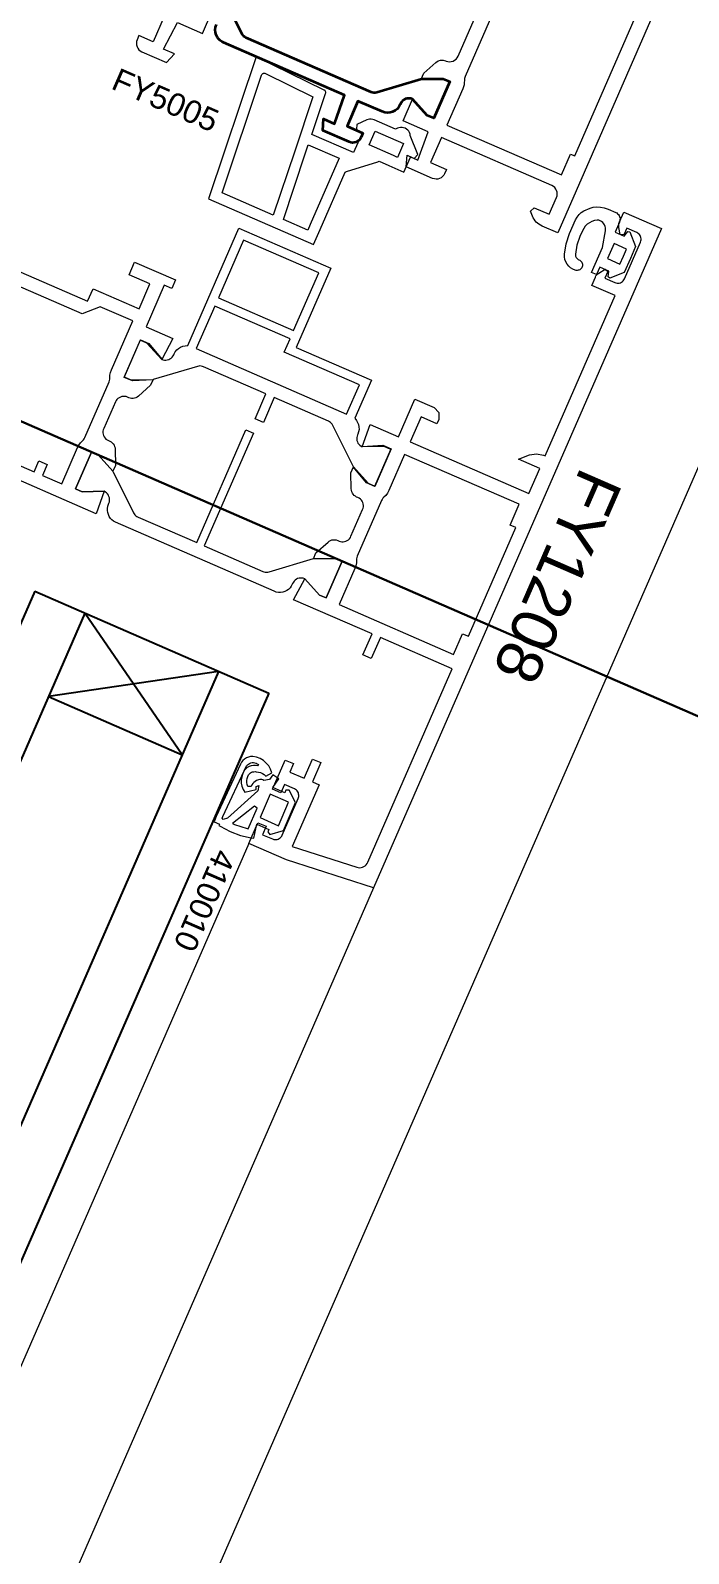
# Model space of a CAD drawing. Header units: millimetres. Extents: x -50172 to 90294, y -80883 to 956680.
# Drawn here: x 3586.4 to 3658.6, y -19503.4 to -19336.2 of the extents above; entities that cross this region are included whole.
import ezdxf

# ---------------------------------------------------------------- set-up
doc = ezdxf.new("R2010")
doc.units = ezdxf.units.MM
doc.header["$MEASUREMENT"] = 0
for name, color, linetype, lineweight in [('0_Pen_No__2', 8, 'Continuous', 15), ('0_Pen_No__5', 7, 'Continuous', 25), ('0_Pen_No__6', 7, 'Continuous', 35), ('0_Pen_No__7', 7, 'Continuous', 35), ('0_Pen_No__9', 7, 'Continuous', 13), ('New_A-25-M_Wall_Ext_Pen_No__87', 8, 'Continuous', 20)]:
    doc.layers.add(name, color=color, linetype=linetype, lineweight=lineweight)
doc.layers.add('New_A-25-M_Wall_Ext', color=7, linetype='Continuous')
doc.layers.add('New_ArchiCAD Windows', color=7, linetype='Continuous')
doc.layers.add('New_ArchiCAD Windows_Pen_No__23', color=7, linetype='Continuous', lineweight=30, true_color=0x2a2a2a)
doc.styles.add('GENERATED_STYLE_3', font='')
doc.styles.get('GENERATED_STYLE_3').set_extended_font_data('Arial')

# ---------------------------------------------------------------- blocks, each defined once
blk = doc.blocks.new('Wall_2_1', base_point=(10092.6, -4631.3))
at = {"layer": 'New_A-25-M_Wall_Ext_Pen_No__87', "linetype": 'Continuous', "flags": 128}
blk.add_lwpolyline([(2234.14, -22653.24), (10092.6, -4631.3)], dxfattribs=at)
blk = doc.blocks.new('Triple Window 19_2')
at = {"layer": 'New_ArchiCAD Windows_Pen_No__23', "linetype": 'Continuous'}
blk.add_line((662.5, -190), (662.5, 0), dxfattribs=at)
blk = doc.blocks.new('Wall_239_1', base_point=(10165.92, -4712.54))
at = {"layer": 'New_ArchiCAD Windows', "color": 251, "linetype": 'Continuous', "lineweight": 20, "true_color": 0x606060, "xscale": -1, "zscale": 1000, "rotation": 66.44041158399281}
blk.add_blockref('Triple Window 19_2', (3822.45, -18759.75), dxfattribs=at)

msp = doc.modelspace()

# ---------------------------------------------------------------- linework, layer by layer
at = {"layer": '0_Pen_No__2', "linetype": 'Continuous', "flags": 128}
for points in [[(3688.2, -19257.59), (3644.24, -19358.42), (3642.5, -19357.66, -0.198912), (3641.44, -19356.56), (3641.23, -19356.03), (3641.63, -19355.65), (3643.28, -19356.37), (3644.08, -19354.53, 0.414214), (3643.56, -19353.22), (3631.46, -19347.94), (3630.26, -19350.69), (3632, -19351.45), (3631.8, -19351.91, -0.414214), (3630.49, -19352.43), (3627.6, -19351.17), (3627.68, -19349.89), (3628.88, -19350.41), (3629.99, -19347.3), (3627.24, -19346.1), (3628.28, -19343.72), (3629.9, -19345.51), (3630.63, -19345.83), (3632.39, -19341.8), (3631.66, -19341.48), (3629.24, -19341.52), (3629.52, -19340.88), (3630.84, -19339.69, -0.294108), (3631.91, -19339.52), (3631.96, -19339.54, 0.414214), (3633.28, -19339.02), (3666.53, -19262.76, 0.414214)], [(3668.95, -19261.45, 0.112281), (3668.69, -19261.81), (3634.05, -19341.25, 0.112281), (3633.97, -19341.68, -0.112281), (3633.8, -19342.58), (3632.06, -19346.57), (3644.62, -19352.04), (3645.62, -19349.75), (3646.08, -19349.95), (3683.25, -19264.7), (3682.79, -19264.5), (3683.79, -19262.21), (3672.11, -19257.12)], [(3601.03, -19334.67), (3599.83, -19337.42), (3598.27, -19336.74), (3598.07, -19337.2, 0.414214), (3598.59, -19338.52), (3601.29, -19339.69), (3602.17, -19338.77), (3600.97, -19338.25), (3602.5, -19335.31), (3605.25, -19336.51), (3606.28, -19334.13)]]:
    msp.add_lwpolyline(points, format="xyb", dxfattribs=at)
for points in [[(3628.02, -19381.35), (3641.04, -19387.03), (3642.24, -19384.28), (3639.92, -19383.27), (3641.13, -19382.79), (3641.89, -19382.66), (3642.66, -19382.82), (3642.84, -19382.9), (3650.51, -19365.3), (3647.94, -19364.18), (3648.34, -19363.27), (3648.41, -19363.14), (3648.5, -19363.02), (3648.61, -19362.91), (3648.73, -19362.82), (3649.41, -19362.41), (3649.7, -19362.66), (3649.38, -19363.39), (3650.48, -19363.87), (3650.6, -19363.91), (3650.72, -19363.93), (3650.85, -19363.94), (3650.97, -19363.92), (3651.09, -19363.88), (3651.2, -19363.83), (3651.31, -19363.75), (3651.4, -19363.67), (3651.47, -19363.57), (3651.53, -19363.46), (3653.29, -19359.42), (3653.33, -19359.3), (3653.35, -19359.18), (3653.36, -19359.06), (3653.34, -19358.93), (3653.3, -19358.81), (3653.25, -19358.7), (3653.18, -19358.6), (3653.09, -19358.5), (3652.99, -19358.43), (3652.88, -19358.37), (3651.78, -19357.89), (3651.46, -19358.62), (3651.08, -19358.58), (3650.92, -19357.81), (3650.9, -19357.65), (3650.91, -19357.5), (3650.93, -19357.35), (3650.98, -19357.21), (3651.46, -19356.12), (3655.59, -19357.91), (3624.01, -19430.33), (3614.44, -19427.25), (3610.32, -19425.45)], [(3623.77, -19374.59), (3621.95, -19378.76), (3622.12, -19379), (3622.26, -19379.22), (3622.35, -19379.46), (3622.4, -19379.72), (3622.41, -19379.98), (3622.37, -19380.24), (3622.29, -19380.49), (3622.25, -19380.58), (3622.2, -19380.73), (3622.17, -19380.88), (3622.17, -19381.04), (3622.19, -19381.19), (3622.23, -19381.34), (3622.3, -19381.48), (3622.39, -19381.61), (3622.5, -19381.73), (3622.63, -19381.82), (3622.76, -19381.89), (3622.78, -19381.85), (3625.02, -19381.73), (3625.93, -19382.13), (3624.14, -19386.26), (3623.22, -19385.86), (3621.79, -19384.14), (3621.81, -19384.09), (3619.54, -19379.55), (3619.47, -19379.42), (3619.39, -19379.32), (3619.28, -19379.22), (3619.17, -19379.14), (3619.05, -19379.07), (3613.12, -19376.49), (3611.92, -19379.24), (3611.01, -19378.84), (3612.2, -19376.09), (3605.36, -19373.11), (3605.23, -19373.06), (3605.09, -19373.03), (3604.95, -19373.02), (3604.82, -19373.03), (3604.68, -19373.06), (3599.81, -19374.5), (3599.79, -19374.55), (3597.55, -19374.66), (3596.64, -19374.27), (3598.43, -19370.14), (3599.35, -19370.54), (3600.79, -19372.26), (3600.77, -19372.3), (3600.91, -19372.35), (3601.07, -19372.38), (3601.22, -19372.38), (3601.38, -19372.36), (3601.53, -19372.32), (3601.67, -19372.25), (3601.8, -19372.16), (3601.91, -19372.05), (3602.01, -19371.92), (3602.08, -19371.78), (3602.12, -19371.69), (3602.25, -19371.46), (3602.41, -19371.26), (3602.61, -19371.09), (3602.83, -19370.95), (3603.07, -19370.85), (3603.33, -19370.8), (3603.62, -19370.77), (3609.23, -19357.88), (3619.32, -19362.28), (3615.52, -19370.99)], [(3652.18, -19361.22), (3651.51, -19362.75), (3649.92, -19363.38), (3649.74, -19363.23), (3649.83, -19362.61), (3648.82, -19362.17)], [(3585.3, -19362.72), (3592.64, -19365.92), (3593.24, -19364.55), (3598.28, -19366.74), (3599.48, -19364), (3597.19, -19363), (3597.79, -19361.62), (3602.28, -19363.58), (3601.88, -19364.5), (3601.05, -19364.14), (3599.05, -19368.72), (3601.99, -19370), (3600.77, -19372.3), (3599.15, -19370.51), (3598.41, -19370.19), (3596.66, -19374.22), (3597.39, -19374.54), (3599.81, -19374.5), (3599.53, -19375.14), (3598.21, -19376.33), (3598.08, -19376.43), (3597.93, -19376.51), (3597.78, -19376.56), (3597.62, -19376.58), (3597.46, -19376.58), (3597.29, -19376.56), (3597.14, -19376.5), (3597, -19376.44), (3596.85, -19376.39), (3596.69, -19376.36), (3596.54, -19376.36), (3596.38, -19376.38), (3596.23, -19376.43), (3596.09, -19376.5), (3595.96, -19376.58), (3595.85, -19376.69), (3595.75, -19376.82), (3595.68, -19376.96), (3594.4, -19379.89), (3594.35, -19380.04), (3594.32, -19380.19), (3594.32, -19380.35), (3594.34, -19380.51), (3594.39, -19380.66), (3594.46, -19380.8), (3594.55, -19380.93), (3594.65, -19381.04), (3594.78, -19381.13), (3594.92, -19381.21), (3595.06, -19381.27), (3595.21, -19381.35), (3595.33, -19381.45), (3595.45, -19381.57), (3595.54, -19381.7), (3595.6, -19381.85), (3595.65, -19382.01), (3595.66, -19382.17), (3595.69, -19383.94), (3595.41, -19384.58), (3593.79, -19382.79), (3593.06, -19382.47), (3591.3, -19386.5), (3592.03, -19386.82), (3594.45, -19386.78), (3593.59, -19389.25), (3581.49, -19383.97)], [(3575.59, -19379.76), (3586.77, -19384.64), (3587.29, -19383.44), (3588.2, -19383.84), (3587.69, -19385.04), (3589.79, -19385.95), (3591.53, -19381.97), (3591.67, -19381.7), (3591.86, -19381.45), (3592.07, -19381.24), (3592.18, -19381.13), (3592.27, -19381.01), (3592.33, -19380.88), (3595, -19374.77), (3595.05, -19374.63), (3595.07, -19374.48), (3595.08, -19374.34), (3595.09, -19374.03), (3595.15, -19373.73), (3595.25, -19373.44), (3597.59, -19368.08), (3594.01, -19366.52), (3592.04, -19367.3), (3584.71, -19364.1)], [(3614.84, -19370.04), (3606.59, -19366.44), (3604.55, -19371.12), (3621.05, -19378.31), (3622.45, -19375.1), (3614.2, -19371.51)], [(3614.2, -19371.51), (3614.84, -19370.04)], [(3615.52, -19370.99), (3623.77, -19374.59)], [(3610.32, -19425.45), (3611.32, -19423.16), (3612.23, -19423.56), (3611.83, -19424.48), (3612.93, -19424.95), (3613.05, -19425), (3613.18, -19425.02), (3613.3, -19425.02), (3613.43, -19425), (3613.55, -19424.97), (3613.66, -19424.91), (3613.76, -19424.84), (3613.85, -19424.75), (3613.93, -19424.65), (3613.99, -19424.54), (3615.75, -19420.51), (3615.79, -19420.39), (3615.81, -19420.27), (3615.81, -19420.14), (3615.79, -19420.02), (3615.76, -19419.9), (3615.7, -19419.78), (3615.63, -19419.68), (3615.54, -19419.59), (3615.44, -19419.51), (3615.33, -19419.45), (3614.23, -19418.98), (3613.83, -19419.89), (3612.92, -19419.49), (3614.31, -19416.28), (3615.23, -19416.68), (3614.83, -19417.6), (3616.39, -19418.28), (3617.31, -19416.17), (3618.23, -19416.57), (3617.31, -19418.68), (3618.04, -19419), (3615.09, -19425.78), (3622.16, -19428.05), (3622.32, -19428.09), (3622.49, -19428.1), (3622.65, -19428.09), (3622.81, -19428.04), (3622.95, -19427.98), (3623.09, -19427.89), (3623.21, -19427.78), (3623.31, -19427.65), (3623.39, -19427.5), (3632.64, -19406.28), (3624.76, -19402.84), (3623.76, -19405.13), (3622.84, -19404.73), (3623.84, -19402.44), (3615.23, -19398.68), (3616.45, -19396.38), (3618.07, -19398.17), (3618.8, -19398.49), (3620.56, -19394.46), (3619.82, -19394.14), (3617.41, -19394.18), (3617.69, -19393.54), (3619.01, -19392.35), (3619.14, -19392.25), (3619.28, -19392.17), (3619.43, -19392.12), (3619.6, -19392.1), (3619.76, -19392.1), (3619.92, -19392.12), (3620.07, -19392.18), (3620.22, -19392.24), (3620.37, -19392.29), (3620.52, -19392.32), (3620.68, -19392.32), (3620.83, -19392.3), (3620.98, -19392.25), (3621.12, -19392.18), (3621.25, -19392.09), (3621.37, -19391.99), (3621.46, -19391.86), (3621.53, -19391.72), (3622.81, -19388.79), (3622.86, -19388.64), (3622.89, -19388.49), (3622.89, -19388.33), (3622.87, -19388.17), (3622.83, -19388.02), (3622.76, -19387.88), (3622.67, -19387.75), (3622.56, -19387.64), (3622.43, -19387.55), (3622.3, -19387.47), (3622.15, -19387.41), (3622.01, -19387.33), (3621.88, -19387.23), (3621.77, -19387.11), (3621.68, -19386.98), (3621.61, -19386.83), (3621.57, -19386.67), (3621.55, -19386.51), (3621.53, -19384.74), (3621.81, -19384.09), (3623.42, -19385.89), (3624.16, -19386.21), (3625.91, -19382.18), (3625.18, -19381.86), (3622.76, -19381.89), (3623.62, -19379.43), (3626.74, -19380.79), (3628.54, -19376.67), (3630.64, -19377.58), (3631.18, -19378.14), (3631.16, -19378.9), (3630.96, -19379.36), (3629.22, -19378.6), (3628.02, -19381.35)]]:
    msp.add_lwpolyline(points, dxfattribs=at)
for points in [[(3615.24, -19369.12), (3618, -19362.8), (3609.75, -19359.2), (3606.99, -19365.53)], [(3609.99, -19380.04), (3610.82, -19380.39), (3605.42, -19392.77), (3611.85, -19395.57), (3611.98, -19395.62), (3612.12, -19395.65), (3612.26, -19395.66), (3612.4, -19395.65), (3612.54, -19395.62), (3617.42, -19394.16), (3619.82, -19394.14), (3620.56, -19394.46), (3618.8, -19398.49), (3618.07, -19398.17), (3616.45, -19396.38), (3616.3, -19396.33), (3616.15, -19396.3), (3615.99, -19396.3), (3615.83, -19396.32), (3615.68, -19396.36), (3615.54, -19396.43), (3615.41, -19396.52), (3615.3, -19396.63), (3615.21, -19396.76), (3615.13, -19396.89), (3615.09, -19396.99), (3614.98, -19397.19), (3614.84, -19397.38), (3614.67, -19397.55), (3614.48, -19397.68), (3614.27, -19397.78), (3614.04, -19397.85), (3613.81, -19397.88), (3613.57, -19397.88), (3613.34, -19397.84), (3613.12, -19397.76), (3595.7, -19390.17), (3595.49, -19390.06), (3595.31, -19389.91), (3595.14, -19389.75), (3595.01, -19389.55), (3594.91, -19389.34), (3594.84, -19389.12), (3594.8, -19388.88), (3594.81, -19388.65), (3594.85, -19388.42), (3594.93, -19388.19), (3594.97, -19388.1), (3595.02, -19387.95), (3595.05, -19387.8), (3595.05, -19387.64), (3595.03, -19387.49), (3594.98, -19387.34), (3594.91, -19387.19), (3594.82, -19387.07), (3594.71, -19386.95), (3594.59, -19386.86), (3594.45, -19386.78), (3592.03, -19386.82), (3591.3, -19386.5), (3593.06, -19382.47), (3593.79, -19382.79), (3595.42, -19384.57), (3597.67, -19389.13), (3597.74, -19389.25), (3597.83, -19389.36), (3597.93, -19389.46), (3598.04, -19389.54), (3598.17, -19389.61), (3604.6, -19392.41)], [(3627.42, -19382.73), (3625.68, -19386.71), (3625.54, -19386.98), (3625.36, -19387.23), (3625.14, -19387.44), (3625.04, -19387.55), (3624.95, -19387.67), (3624.88, -19387.8), (3622.22, -19393.91), (3622.17, -19394.05), (3622.14, -19394.2), (3622.13, -19394.34), (3622.12, -19394.65), (3622.07, -19394.95), (3621.96, -19395.24), (3620.23, -19399.22), (3632.78, -19404.7), (3633.78, -19402.41), (3634.43, -19402.69), (3639.62, -19390.77), (3638.98, -19390.49), (3639.98, -19388.2)]]:
    msp.add_lwpolyline(points, close=True, dxfattribs=at)
at = {"layer": '0_Pen_No__5', "linetype": 'Continuous'}
for p, q in [((3586.83, -19397.75), (3464.56, -19678.17)), ((3586.83, -19397.75), (3612.5, -19408.95)), ((3592.33, -19400.15), (3470.06, -19680.57)), ((3603, -19415.71), (3592.33, -19400.15)), ((3607, -19406.55), (3484.72, -19686.96)), ((3607, -19406.55), (3588.33, -19409.32)), ((3612.5, -19408.95), (3490.22, -19689.36)), ((3588.33, -19409.32), (3603, -19415.71))]:
    msp.add_line(p, q, dxfattribs=at)
at = {"layer": '0_Pen_No__6', "linetype": 'Continuous', "flags": 128}
msp.add_lwpolyline([(3607.25, -19331.91), (3609.51, -19336.48, 0.176327), (3610, -19336.95), (3623.69, -19342.91, 0.176327), (3624.37, -19342.96), (3629.25, -19341.5), (3631.66, -19341.48), (3632.39, -19341.8), (3630.63, -19345.83), (3629.9, -19345.51), (3628.28, -19343.72, 0.414214), (3626.97, -19344.24), (3626.93, -19344.33, -0.414214), (3624.95, -19345.1), (3622.29, -19343.94), (3621.1, -19346.69), (3622.84, -19347.45), (3622.64, -19347.91, -0.414214), (3621.32, -19348.43), (3618.43, -19347.17), (3618.51, -19345.89), (3619.71, -19346.42), (3620.83, -19343.3), (3607.54, -19337.51, -0.414214), (3606.76, -19335.53)], format="xyb", dxfattribs=at)
at = {"layer": '0_Pen_No__9', "linetype": 'Continuous'}
for p, q in [((3610.32, -19425.45), (3494.44, -19691.2)), ((3624.01, -19430.33), (3507.73, -19697))]:
    msp.add_line(p, q, dxfattribs=at)
at = {"layer": '0_Pen_No__9', "linetype": 'Continuous', "flags": 128}
for points in [[(3625.69, -19351.01), (3627.34, -19351.73), (3628.06, -19350.08), (3628.51, -19350.19), (3628.85, -19349.79), (3628.04, -19347.73), (3628.01, -19347.56), (3627.95, -19347.4), (3627.86, -19347.25), (3627.75, -19347.12), (3627.61, -19347.01), (3627.46, -19346.93), (3627.3, -19346.87), (3627.13, -19346.84), (3626.96, -19346.84), (3626.79, -19346.87), (3626.63, -19346.93), (3626.43, -19347.03), (3624.07, -19346), (3623.92, -19345.95), (3623.75, -19345.92), (3623.58, -19345.92), (3623.42, -19345.95), (3623.26, -19346), (3622.17, -19346.5), (3622.12, -19347.02), (3622.76, -19347.45), (3621.82, -19349.6), (3617.24, -19347.6), (3618.75, -19343.09), (3618.76, -19343.05), (3618.77, -19343), (3618.76, -19342.95), (3618.75, -19342.9), (3618.73, -19342.86), (3618.71, -19342.82), (3618.68, -19342.78), (3618.64, -19342.75), (3618.6, -19342.73), (3611.13, -19339.08), (3605.9, -19354.66), (3617.42, -19359.68), (3618.15, -19358.02)], [(3617.07, -19357.5), (3616.8, -19358.1), (3614.11, -19356.93), (3616.52, -19349.74)], [(3616.52, -19349.74), (3616.85, -19348.74), (3620.24, -19350.22), (3617.07, -19357.5)], [(3618.15, -19358.02), (3620.88, -19351.76), (3621.05, -19351.68), (3624.46, -19350.6), (3624.63, -19350.55), (3625.69, -19351.01)], [(3648.82, -19362.17), (3648.46, -19362.99), (3647.91, -19362.75), (3649.11, -19360), (3649.45, -19358.18), (3649.47, -19358.02), (3649.46, -19357.85), (3649.42, -19357.69), (3649.35, -19357.54), (3649.26, -19357.4), (3649.15, -19357.27), (3649.02, -19357.17), (3648.87, -19357.09), (3648.72, -19357.03), (3648.55, -19357), (3648.25, -19357.06), (3647.97, -19357.15), (3647.7, -19357.29), (3647.45, -19357.47), (3647.24, -19357.68), (3647.06, -19357.93), (3646.92, -19358.2), (3646.64, -19358.82), (3646.32, -19359.77), (3646.16, -19360.76), (3646.16, -19360.86), (3646.18, -19360.95), (3646.21, -19361.04), (3646.25, -19361.12), (3646.31, -19361.2), (3646.38, -19361.27), (3646.45, -19361.32), (3646.54, -19361.36), (3646.63, -19361.41), (3646.72, -19361.47), (3646.79, -19361.55), (3646.85, -19361.63), (3646.89, -19361.73), (3646.92, -19361.83), (3646.93, -19361.93), (3646.92, -19362.03), (3646.89, -19362.13), (3646.85, -19362.23), (3646.79, -19362.31), (3646.72, -19362.39), (3646.63, -19362.45), (3646.54, -19362.5), (3646.44, -19362.52), (3646.34, -19362.54), (3646.24, -19362.53), (3646.13, -19362.51), (3645.87, -19362.4), (3645.63, -19362.25), (3645.42, -19362.06), (3645.24, -19361.84), (3645.1, -19361.59), (3645.01, -19361.33), (3644.96, -19361.05), (3644.96, -19360.76), (3645.14, -19359.6), (3645.52, -19358.48), (3646.18, -19356.97), (3646.34, -19356.67), (3646.55, -19356.4), (3646.8, -19356.18), (3647.09, -19355.99), (3647.78, -19355.68), (3648.11, -19355.59), (3648.45, -19355.55), (3648.89, -19355.57), (3649.32, -19355.65), (3649.73, -19355.8), (3650.57, -19356.16), (3650.68, -19356.22), (3650.78, -19356.3), (3650.87, -19356.39), (3650.94, -19356.49), (3650.99, -19356.6), (3651.03, -19356.72), (3651.05, -19356.85), (3651.04, -19356.97), (3651.02, -19357.1), (3650.98, -19357.22), (3650.5, -19358.32), (3651.51, -19358.76), (3651.91, -19358.26), (3652.13, -19358.29), (3652.76, -19359.89), (3652.18, -19361.22)]]:
    msp.add_lwpolyline(points, dxfattribs=at)
for points in [[(3615.36, -19349.42), (3613, -19356.45), (3607.39, -19354), (3611.73, -19341.08), (3611.75, -19341.03), (3611.77, -19340.99), (3611.81, -19340.95), (3611.85, -19340.92), (3611.89, -19340.9), (3611.94, -19340.88), (3611.99, -19340.88), (3612.04, -19340.88), (3612.09, -19340.89), (3612.14, -19340.91), (3617.36, -19343.46)], [(3626.19, -19349.92), (3623.52, -19348.76), (3624.18, -19347.25), (3627.3, -19348.6), (3626.64, -19350.12)], [(3651.43, -19360.95), (3651.76, -19360.18), (3650.39, -19359.58), (3649.67, -19361.23), (3651.04, -19361.83)], [(3609.41, -19416.73), (3606.74, -19422.5), (3606.53, -19423.08), (3607.11, -19423.31), (3607.04, -19423.47), (3607.18, -19423.56), (3608.26, -19424.13), (3609.41, -19424.55), (3610.59, -19424.82), (3610.88, -19424.86), (3611.21, -19423.33), (3612.52, -19423.9), (3612.4, -19424.18), (3612.64, -19424.45), (3614.11, -19424.02), (3615.44, -19420.95), (3614.76, -19419.58), (3614.4, -19419.59), (3614.28, -19419.87), (3612.97, -19419.3), (3613.62, -19418.36), (3612.96, -19417.9), (3612.6, -19418.43), (3611.98, -19418.52), (3611.87, -19418.46), (3611.75, -19418.43), (3611.64, -19418.42), (3611.52, -19418.42), (3611.4, -19418.44), (3611.29, -19418.48), (3611.18, -19418.54), (3611.02, -19418.63), (3610.88, -19418.74), (3610.76, -19418.87), (3610.66, -19419.02), (3610.59, -19419.19), (3610.21, -19419.2), (3610.14, -19418.98), (3610.1, -19418.76), (3610.1, -19418.53), (3610.13, -19418.31), (3610.2, -19418.09), (3610.3, -19417.89), (3610.39, -19417.79), (3610.49, -19417.7), (3610.61, -19417.63), (3610.73, -19417.58), (3610.86, -19417.56), (3611, -19417.55), (3611.13, -19417.57), (3611.37, -19417.6), (3611.6, -19417.66), (3611.82, -19417.76), (3612.02, -19417.88), (3612.2, -19418.04), (3612.85, -19417.69), (3612.71, -19417.3), (3612.51, -19416.93), (3612.24, -19416.61), (3611.92, -19416.33), (3611.56, -19416.12), (3611.17, -19415.96), (3610.76, -19415.88), (3610.52, -19415.9), (3610.29, -19415.95), (3610.06, -19416.05), (3609.86, -19416.17), (3609.68, -19416.33), (3609.53, -19416.52)], [(3607.46, -19422.5), (3610.07, -19416.92), (3610.17, -19416.81), (3610.28, -19416.72), (3610.41, -19416.65), (3610.55, -19416.6), (3610.69, -19416.57), (3610.83, -19416.56), (3610.98, -19416.58), (3611.12, -19416.63), (3611.25, -19416.69), (3611.37, -19416.77), (3611.29, -19416.93), (3611.06, -19416.89), (3610.82, -19416.89), (3610.59, -19416.93), (3610.36, -19417.01), (3610.15, -19417.12), (3609.97, -19417.27), (3609.8, -19417.44), (3609.65, -19417.76), (3609.54, -19418.11), (3609.49, -19418.46), (3609.5, -19418.82), (3609.57, -19419.17), (3609.69, -19419.51), (3609.87, -19419.82), (3611.11, -19419.52), (3611.13, -19419.2), (3611.42, -19419.08), (3611.3, -19419.67), (3608, -19422.66), (3607.5, -19422.81), (3607.38, -19422.67)], [(3611.56, -19422.61), (3613.57, -19423.49), (3614.69, -19420.92), (3612.68, -19420.04)], [(3610.14, -19423.81), (3610.26, -19423.84), (3611.24, -19421.58), (3610.93, -19421.34), (3608.52, -19423.26), (3608.75, -19423.36)]]:
    msp.add_lwpolyline(points, close=True, dxfattribs=at)

# ---------------------------------------------------------------- block references
at = {"layer": 'New_A-25-M_Wall_Ext', "color": 250, "lineweight": 50, "true_color": 0x2a2a2a}
for name, p in [('Wall_239_1', (10165.92, -4712.54)), ('Wall_2_1', (10092.6, -4631.3))]:
    msp.add_blockref(name, p, dxfattribs=at)

# ---------------------------------------------------------------- texts
at = {"layer": '0_Pen_No__7', "linetype": 'Continuous', "attachment_point": 7, "style": 'GENERATED_STYLE_3'}
for s, insert, char_height, rotation in [('\\A1;{\\fArial|b0|i0|c0|p34;FY5005}', (3595.07, -19342.56), 2.5, 336.4404), ('\\A1;{\\fArial|b0|i0|c0|p34;FY1208}', (3646.73, -19383.92), 5, 246.4404), ('\\A1;{\\fArial|b0|i0|c0|p34;410010}', (3606.63, -19425.87), 2.5, 246.4404)]:
    msp.add_mtext(s, dxfattribs=dict(at, insert=insert, char_height=char_height, rotation=rotation))

doc.saveas('drawing.dxf')
